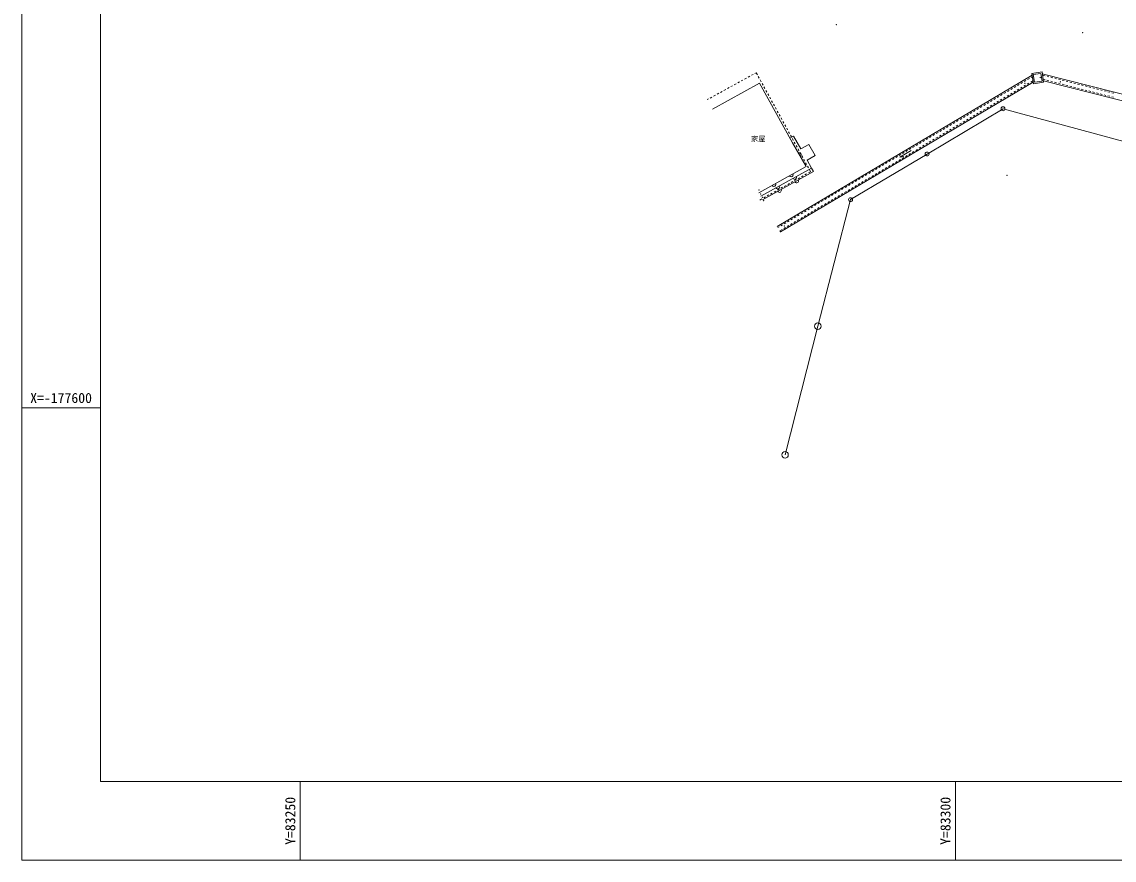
# Model space of a CAD drawing. Units: millimetres on the paper, with parts at other scales. Extents: x -4217 to 649, y -3995 to 278.
# Drawn here: x -605.3 to -327.4, y -989.2 to -776.1 of the extents above; entities that cross this region are included whole.
import ezdxf
from ezdxf.enums import TextEntityAlignment as Align

# ---------------------------------------------------------------- set-up
doc = ezdxf.new("R2010")
doc.units = ezdxf.units.MM
for name, color, linetype, lineweight in [('0-0_S-TTL', 4, 'Continuous', 18), ('0-1_S-BGD', 134, 'Continuous', 18), ('0-7_S-BMK-SRVR', 134, 'Continuous', 18), ('0-9_標高点', 134, 'Continuous', 18), ('0-F_S-BGD', 134, 'Continuous', 18), ('1-1_S-BGD', 134, 'Continuous', 18)]:
    doc.layers.add(name, color=color, linetype=linetype, lineweight=lineweight)
doc.styles.add('ＭＳ ゴシック', font='')
doc.styles.get('ＭＳ ゴシック').set_extended_font_data('MS Gothic')

msp = doc.modelspace()

# ---------------------------------------------------------------- linework, layer by layer
at = {"layer": '0-0_S-TTL', "color": 134}
for points in [[(-605.27, -435.234), (195.73, -435.234), (195.73, -989.234), (-605.27, -989.234)], [(-585.27, -969.234), (175.73, -969.234), (175.73, -455.234), (-585.27, -455.234)]]:
    msp.add_lwpolyline(points, close=True, dxfattribs=at)
at = {"layer": '0-1_S-BGD'}
for p, q in [((-417.657, -791.684), (-429.575, -798.307)), ((-409.257, -806.801), (-417.657, -791.684)), ((-413.149, -828.067), (-348.279, -789.657)), ((-412.3, -829.501), (-347.995, -791.425)), ((-345.688, -789.246), (-32.719, -869.206)), ((-345.4, -791.04), (-33.101, -870.829)), ((-403.929, -814.11), (-404.414, -813.241))]:
    msp.add_line(p, q, dxfattribs=at)
for points in [[(-345.34, -791.407), (-347.93, -791.824), (-348.349, -789.222), (-345.759, -788.805)], [(-347.654, -791.442), (-347.967, -789.498), (-346.035, -789.187), (-345.722, -791.131)]]:
    msp.add_lwpolyline(points, close=True, dxfattribs=at)
for points in [[(-291.367, -814.851), (-323.977, -806.727), (-355.674, -798.164), (-374.98, -809.681), (-394.467, -821.277), (-402.804, -853.464), (-411.127, -886.191)], [(-379.078, -808.823), (-381.95, -810.515), (-380.868, -810.269)]]:
    msp.add_lwpolyline(points, dxfattribs=at)
for centre, radius in [((-355.674, -798.164), 0.5), ((-374.98, -809.681), 0.5), ((-394.467, -821.277), 0.5), ((-402.804, -853.464), 0.833), ((-411.127, -886.191), 0.833)]:
    msp.add_circle(centre, radius, dxfattribs=at)
at = {"layer": '0-7_S-BMK-SRVR'}
for p, q in [((-585.27, -874.257), (-605.27, -874.257)), ((-534.446, -969.234), (-534.446, -989.234)), ((-367.78, -969.234), (-367.78, -989.234))]:
    msp.add_line(p, q, dxfattribs=at)
at = {"layer": '0-9_標高点'}
for centre, radius in [((-398.077, -776.757), 0.05), ((-398.077, -776.757), 0.0333), ((-335.417, -778.817), 0.05), ((-335.417, -778.817), 0.0333), ((-350.134, -791.691), 0.05), ((-350.134, -791.691), 0.0333), ((-348.257, -789.284), 0.05), ((-348.257, -789.284), 0.0333), ((-346.22, -790.227), 0.05), ((-346.22, -790.227), 0.0333), ((-341.07, -791.317), 0.05), ((-341.07, -791.317), 0.0333), ((-354.664, -815.127), 0.05), ((-354.664, -815.127), 0.0333), ((-417.784, -818.794), 0.05), ((-417.784, -818.794), 0.0333), ((-417.354, -819.854), 0.05), ((-417.354, -819.854), 0.0333), ((-416.86, -820.674), 0.05), ((-416.86, -820.674), 0.0333), ((-416.537, -821.534), 0.05), ((-416.537, -821.534), 0.0333), ((-411.337, -827.961), 0.05), ((-411.337, -827.961), 0.0333), ((-412.357, -829.421), 0.05), ((-412.357, -829.421), 0.0333)]:
    msp.add_circle(centre, radius, dxfattribs=at)
at = {"layer": '0-F_S-BGD'}
msp.add_line((-416.824, -821.307), (-403.929, -814.11), dxfattribs=at)
for points in [[(-417.29, -820.437), (-404.414, -813.241), (-405.527, -811.244), (-403.487, -810.097), (-405.107, -807.247), (-407.15, -808.384), (-408.974, -805.114), (-409.909, -805.627)], [(-417.77, -819.551), (-405.784, -812.864), (-409.257, -806.801)]]:
    msp.add_lwpolyline(points, dxfattribs=at)
for centre, start, end in [((-407.52, -809.832), 299.8059, 119.8059), ((-409.594, -814.99), 209.15462, 29.15462), ((-408.67, -815.619), 209.20048, 29.20048), ((-408.193, -816.49), 209.17051, 29.17051), ((-413.96, -817.425), 209.15462, 29.15462), ((-413.034, -818.059), 209.20048, 29.20048), ((-412.559, -818.927), 209.17051, 29.17051)]:
    msp.add_arc(centre, 0.5, start, end, dxfattribs=at)
at = {"layer": '1-1_S-BGD'}
for p, q in [((-418.454, -789.011), (-418.77, -789.184)), ((-418.454, -789.011), (-418.163, -789.54)), ((-423.592, -791.829), (-424.031, -792.07)), ((-422.715, -791.349), (-423.154, -791.589)), ((-421.839, -790.868), (-422.277, -791.108)), ((-420.962, -790.387), (-421.4, -790.627)), ((-420.085, -789.906), (-420.524, -790.146)), ((-419.208, -789.425), (-419.647, -789.665)), ((-417.923, -789.979), (-417.682, -790.417)), ((-417.442, -790.856), (-417.201, -791.294)), ((-416.961, -791.732), (-416.72, -792.171)), ((-351.13, -791.732), (-350.699, -791.477)), ((-350.269, -791.222), (-349.839, -790.968)), ((-349.499, -791.928), (-349.069, -791.674)), ((-349.409, -790.713), (-348.978, -790.458)), ((-348.638, -791.419), (-348.051, -791.071)), ((-348.548, -790.203), (-348.222, -790.01)), ((-345.63, -789.604), (-344.96, -789.776)), ((-345.457, -790.681), (-344.988, -790.801)), ((-344.503, -790.924), (-344.019, -791.048)), ((-344.476, -789.899), (-343.991, -790.023)), ((-343.535, -791.172), (-343.05, -791.296)), ((-343.507, -790.147), (-343.022, -790.271)), ((-342.566, -791.42), (-342.081, -791.543)), ((-342.538, -790.395), (-342.053, -790.518)), ((-341.597, -791.667), (-341.112, -791.791)), ((-341.569, -790.642), (-341.085, -790.766)), ((-340.6, -790.89), (-340.116, -791.013)), ((-339.631, -791.137), (-339.147, -791.261)), ((-338.662, -791.385), (-338.178, -791.508)), ((-337.693, -791.632), (-337.209, -791.756)), ((-336.725, -791.88), (-336.24, -792.004)), ((-427.976, -794.234), (-428.414, -794.475)), ((-427.099, -793.753), (-427.538, -793.994)), ((-426.222, -793.272), (-426.661, -793.513)), ((-425.346, -792.791), (-425.784, -793.032)), ((-424.469, -792.31), (-424.907, -792.551)), ((-416.48, -792.609), (-416.239, -793.047)), ((-415.999, -793.486), (-415.758, -793.924)), ((-415.518, -794.363), (-415.278, -794.801)), ((-356.292, -794.789), (-355.862, -794.534)), ((-355.432, -794.279), (-355.002, -794.025)), ((-354.571, -793.77), (-354.141, -793.515)), ((-353.801, -794.476), (-353.371, -794.221)), ((-353.711, -793.26), (-353.281, -793.006)), ((-352.941, -793.966), (-352.51, -793.712)), ((-352.851, -792.751), (-352.42, -792.496)), ((-352.08, -793.457), (-351.65, -793.202)), ((-351.99, -792.241), (-351.56, -791.987)), ((-351.22, -792.947), (-350.789, -792.693)), ((-350.359, -792.438), (-349.929, -792.183)), ((-340.628, -791.915), (-340.144, -792.038)), ((-339.659, -792.162), (-339.175, -792.286)), ((-338.69, -792.41), (-338.206, -792.534)), ((-337.721, -792.657), (-337.237, -792.781)), ((-336.752, -792.905), (-336.268, -793.029)), ((-335.784, -793.152), (-335.299, -793.276)), ((-335.756, -792.127), (-335.271, -792.251)), ((-334.815, -793.4), (-334.33, -793.524)), ((-334.787, -792.375), (-334.302, -792.499)), ((-333.846, -793.647), (-333.361, -793.771)), ((-333.818, -792.622), (-333.334, -792.746)), ((-332.877, -793.895), (-332.392, -794.019)), ((-332.849, -792.87), (-332.365, -792.994)), ((-331.908, -794.143), (-331.424, -794.266)), ((-331.88, -793.118), (-331.396, -793.241)), ((-330.939, -794.39), (-330.455, -794.514)), ((-330.911, -793.365), (-330.427, -793.489)), ((-329.97, -794.638), (-329.486, -794.761)), ((-329.942, -793.613), (-329.458, -793.736)), ((-328.974, -793.86), (-328.489, -793.984)), ((-328.005, -794.108), (-327.52, -794.231)), ((-430.606, -795.677), (-430.923, -795.85)), ((-429.729, -795.196), (-430.168, -795.436)), ((-428.853, -794.715), (-429.291, -794.956)), ((-415.037, -795.239), (-414.797, -795.678)), ((-414.556, -796.116), (-414.316, -796.554)), ((-414.075, -796.993), (-413.835, -797.431)), ((-360.595, -797.336), (-360.165, -797.082)), ((-359.734, -796.827), (-359.304, -796.572)), ((-358.964, -797.533), (-358.534, -797.278)), ((-358.874, -796.317), (-358.444, -796.063)), ((-358.104, -797.023), (-357.673, -796.769)), ((-358.013, -795.808), (-357.583, -795.553)), ((-357.243, -796.514), (-356.813, -796.259)), ((-357.153, -795.298), (-356.723, -795.044)), ((-356.383, -796.004), (-355.952, -795.75)), ((-355.522, -795.495), (-355.092, -795.24)), ((-354.662, -794.985), (-354.231, -794.731)), ((-329.001, -794.885), (-328.517, -795.009)), ((-328.033, -795.133), (-327.548, -795.256)), ((-413.594, -797.87), (-413.354, -798.308)), ((-413.113, -798.746), (-412.873, -799.185)), ((-412.632, -799.623), (-412.392, -800.061)), ((-365.758, -800.393), (-365.327, -800.138)), ((-364.897, -799.884), (-364.467, -799.629)), ((-364.037, -799.374), (-363.606, -799.12)), ((-363.266, -800.08), (-362.836, -799.826)), ((-363.176, -798.865), (-362.746, -798.61)), ((-362.406, -799.571), (-361.976, -799.316)), ((-362.316, -798.355), (-361.886, -798.101)), ((-361.545, -799.061), (-361.115, -798.807)), ((-361.455, -797.846), (-361.025, -797.591)), ((-360.685, -798.552), (-360.255, -798.297)), ((-359.824, -798.042), (-359.394, -797.788)), ((-412.151, -800.5), (-411.911, -800.938)), ((-411.671, -801.377), (-411.43, -801.815)), ((-411.19, -802.253), (-410.949, -802.692)), ((-370.06, -802.941), (-369.63, -802.686)), ((-369.2, -802.431), (-368.769, -802.176)), ((-368.429, -803.137), (-367.999, -802.882)), ((-368.339, -801.922), (-367.909, -801.667)), ((-367.569, -802.628), (-367.139, -802.373)), ((-367.479, -801.412), (-367.048, -801.157)), ((-366.708, -802.118), (-366.278, -801.863)), ((-366.618, -800.903), (-366.188, -800.648)), ((-365.848, -801.609), (-365.418, -801.354)), ((-364.987, -801.099), (-364.557, -800.845)), ((-364.127, -800.59), (-363.697, -800.335)), ((-410.709, -803.13), (-410.468, -803.568)), ((-410.228, -804.007), (-409.987, -804.445)), ((-409.747, -804.884), (-409.506, -805.322)), ((-409.266, -805.76), (-409.025, -806.199)), ((-375.223, -805.998), (-374.793, -805.743)), ((-374.362, -805.488), (-373.932, -805.233)), ((-373.502, -804.979), (-373.072, -804.724)), ((-372.732, -805.685), (-372.301, -805.43)), ((-372.641, -804.469), (-372.211, -804.214)), ((-371.871, -805.175), (-371.441, -804.92)), ((-371.781, -803.96), (-371.351, -803.705)), ((-371.011, -804.666), (-370.58, -804.411)), ((-370.921, -803.45), (-370.49, -803.195)), ((-370.15, -804.156), (-369.72, -803.901)), ((-369.29, -803.647), (-368.859, -803.392)), ((-408.785, -806.637), (-408.544, -807.076)), ((-408.304, -807.514), (-408.064, -807.952)), ((-407.823, -808.391), (-407.583, -808.829)), ((-379.525, -808.545), (-379.095, -808.29)), ((-378.665, -808.036), (-378.235, -807.781)), ((-377.894, -808.742), (-377.464, -808.487)), ((-377.804, -807.526), (-377.374, -807.271)), ((-377.034, -808.232), (-376.604, -807.977)), ((-376.944, -807.017), (-376.514, -806.762)), ((-376.174, -807.723), (-375.743, -807.468)), ((-376.083, -806.507), (-375.653, -806.252)), ((-375.313, -807.213), (-374.883, -806.958)), ((-374.453, -806.704), (-374.022, -806.449)), ((-373.592, -806.194), (-373.162, -805.939)), ((-407.342, -809.267), (-407.102, -809.706)), ((-406.861, -810.144), (-406.621, -810.583)), ((-406.38, -811.021), (-406.14, -811.459)), ((-384.688, -811.602), (-384.258, -811.347)), ((-383.828, -811.093), (-383.397, -810.838)), ((-382.967, -810.583), (-382.537, -810.328)), ((-382.197, -811.289), (-381.767, -811.034)), ((-382.107, -810.074), (-381.676, -809.819)), ((-381.336, -810.78), (-380.906, -810.525)), ((-381.246, -809.564), (-380.816, -809.309)), ((-380.476, -810.27), (-380.046, -810.015)), ((-380.386, -809.055), (-379.956, -808.8)), ((-379.615, -809.761), (-379.185, -809.506)), ((-378.755, -809.251), (-378.325, -808.996)), ((-405.899, -811.898), (-405.659, -812.336)), ((-405.418, -812.774), (-405.178, -813.213)), ((-404.937, -813.651), (-404.647, -814.181)), ((-388.991, -814.149), (-388.56, -813.895)), ((-388.13, -813.64), (-387.7, -813.385)), ((-387.36, -814.346), (-386.929, -814.091)), ((-387.27, -813.13), (-386.839, -812.876)), ((-386.499, -813.837), (-386.069, -813.582)), ((-386.409, -812.621), (-385.979, -812.366)), ((-385.639, -813.327), (-385.209, -813.072)), ((-385.549, -812.112), (-385.118, -811.857)), ((-384.778, -812.818), (-384.348, -812.563)), ((-383.918, -812.308), (-383.488, -812.053)), ((-383.057, -811.799), (-382.627, -811.544)), ((-409.566, -816.927), (-409.13, -816.683)), ((-408.693, -816.439), (-408.256, -816.196)), ((-407.82, -815.952), (-407.383, -815.708)), ((-406.947, -815.464), (-406.51, -815.221)), ((-406.073, -814.977), (-405.637, -814.733)), ((-405.2, -814.49), (-404.647, -814.181)), ((-393.293, -816.697), (-392.863, -816.442)), ((-392.432, -816.187), (-392.002, -815.933)), ((-391.662, -816.893), (-391.232, -816.639)), ((-391.572, -815.678), (-391.142, -815.423)), ((-390.802, -816.384), (-390.371, -816.129)), ((-390.711, -815.168), (-390.281, -814.914)), ((-389.941, -815.874), (-389.511, -815.62)), ((-389.851, -814.659), (-389.421, -814.404)), ((-389.081, -815.365), (-388.65, -815.11)), ((-388.22, -814.855), (-387.79, -814.601)), ((-414.805, -819.851), (-414.369, -819.607)), ((-413.932, -819.364), (-413.495, -819.12)), ((-413.059, -818.876), (-412.622, -818.633)), ((-412.186, -818.389), (-411.749, -818.145)), ((-411.313, -817.902), (-410.876, -817.658)), ((-410.439, -817.414), (-410.003, -817.17)), ((-398.456, -819.754), (-398.026, -819.499)), ((-397.595, -819.244), (-397.165, -818.99)), ((-396.825, -819.95), (-396.395, -819.696)), ((-396.735, -818.735), (-396.305, -818.48)), ((-395.964, -819.441), (-395.534, -819.186)), ((-395.874, -818.225), (-395.444, -817.971)), ((-395.104, -818.931), (-394.674, -818.677)), ((-395.014, -817.716), (-394.584, -817.461)), ((-394.244, -818.422), (-393.813, -818.167)), ((-394.153, -817.206), (-393.723, -816.952)), ((-393.383, -817.912), (-392.953, -817.658)), ((-392.523, -817.403), (-392.092, -817.148)), ((-417.541, -821.379), (-416.988, -821.07)), ((-416.552, -820.826), (-416.115, -820.582)), ((-415.678, -820.339), (-415.242, -820.095)), ((-402.758, -822.301), (-402.328, -822.047)), ((-401.898, -821.792), (-401.467, -821.537)), ((-401.127, -822.498), (-400.697, -822.243)), ((-401.037, -821.282), (-400.607, -821.028)), ((-400.267, -821.988), (-399.837, -821.734)), ((-400.177, -820.773), (-399.746, -820.518)), ((-399.406, -821.479), (-398.976, -821.224)), ((-399.316, -820.263), (-398.886, -820.009)), ((-398.546, -820.969), (-398.116, -820.715)), ((-397.685, -820.46), (-397.255, -820.205)), ((-407.921, -825.358), (-407.491, -825.104)), ((-407.061, -824.849), (-406.63, -824.594)), ((-406.2, -824.339), (-405.77, -824.085)), ((-405.43, -825.045), (-404.999, -824.791)), ((-405.34, -823.83), (-404.909, -823.575)), ((-404.569, -824.536), (-404.139, -824.281)), ((-404.479, -823.32), (-404.049, -823.066)), ((-403.709, -824.026), (-403.279, -823.772)), ((-403.619, -822.811), (-403.188, -822.556)), ((-402.848, -823.517), (-402.418, -823.262)), ((-401.988, -823.007), (-401.558, -822.753)), ((-412.223, -827.906), (-411.793, -827.651)), ((-411.363, -827.396), (-410.933, -827.141)), ((-410.593, -828.102), (-410.162, -827.847)), ((-410.502, -826.887), (-410.072, -826.632)), ((-409.732, -827.593), (-409.302, -827.338)), ((-409.642, -826.377), (-409.212, -826.122)), ((-408.872, -827.083), (-408.441, -826.829)), ((-408.781, -825.868), (-408.351, -825.613)), ((-408.011, -826.574), (-407.581, -826.319)), ((-407.151, -826.064), (-406.72, -825.81)), ((-406.29, -825.555), (-405.86, -825.3)), ((-412.98, -828.353), (-412.654, -828.16)), ((-412.47, -829.214), (-411.883, -828.866)), ((-411.453, -828.612), (-411.023, -828.357))]:
    msp.add_line(p, q, dxfattribs=at)

# ---------------------------------------------------------------- texts
at = {"layer": '0-1_S-BGD', "style": 'ＭＳ ゴシック'}
msp.add_text('家屋', height=1.32, dxfattribs=at).set_placement((-419.811, -806.888), align=Align.BOTTOM_LEFT)
at = {"layer": '0-7_S-BMK-SRVR', "style": 'ＭＳ ゴシック'}
msp.add_text('X=-177600', height=2.566, dxfattribs=at).set_placement((-603.145, -873.757), align=Align.BOTTOM_LEFT)
for s, p in [('Y=83250', (-534.946, -985.359)), ('Y=83300', (-368.28, -985.359))]:
    msp.add_text(s, height=2.566, rotation=90, dxfattribs=at).set_placement(p, align=Align.BOTTOM_LEFT)

doc.saveas('drawing.dxf')
